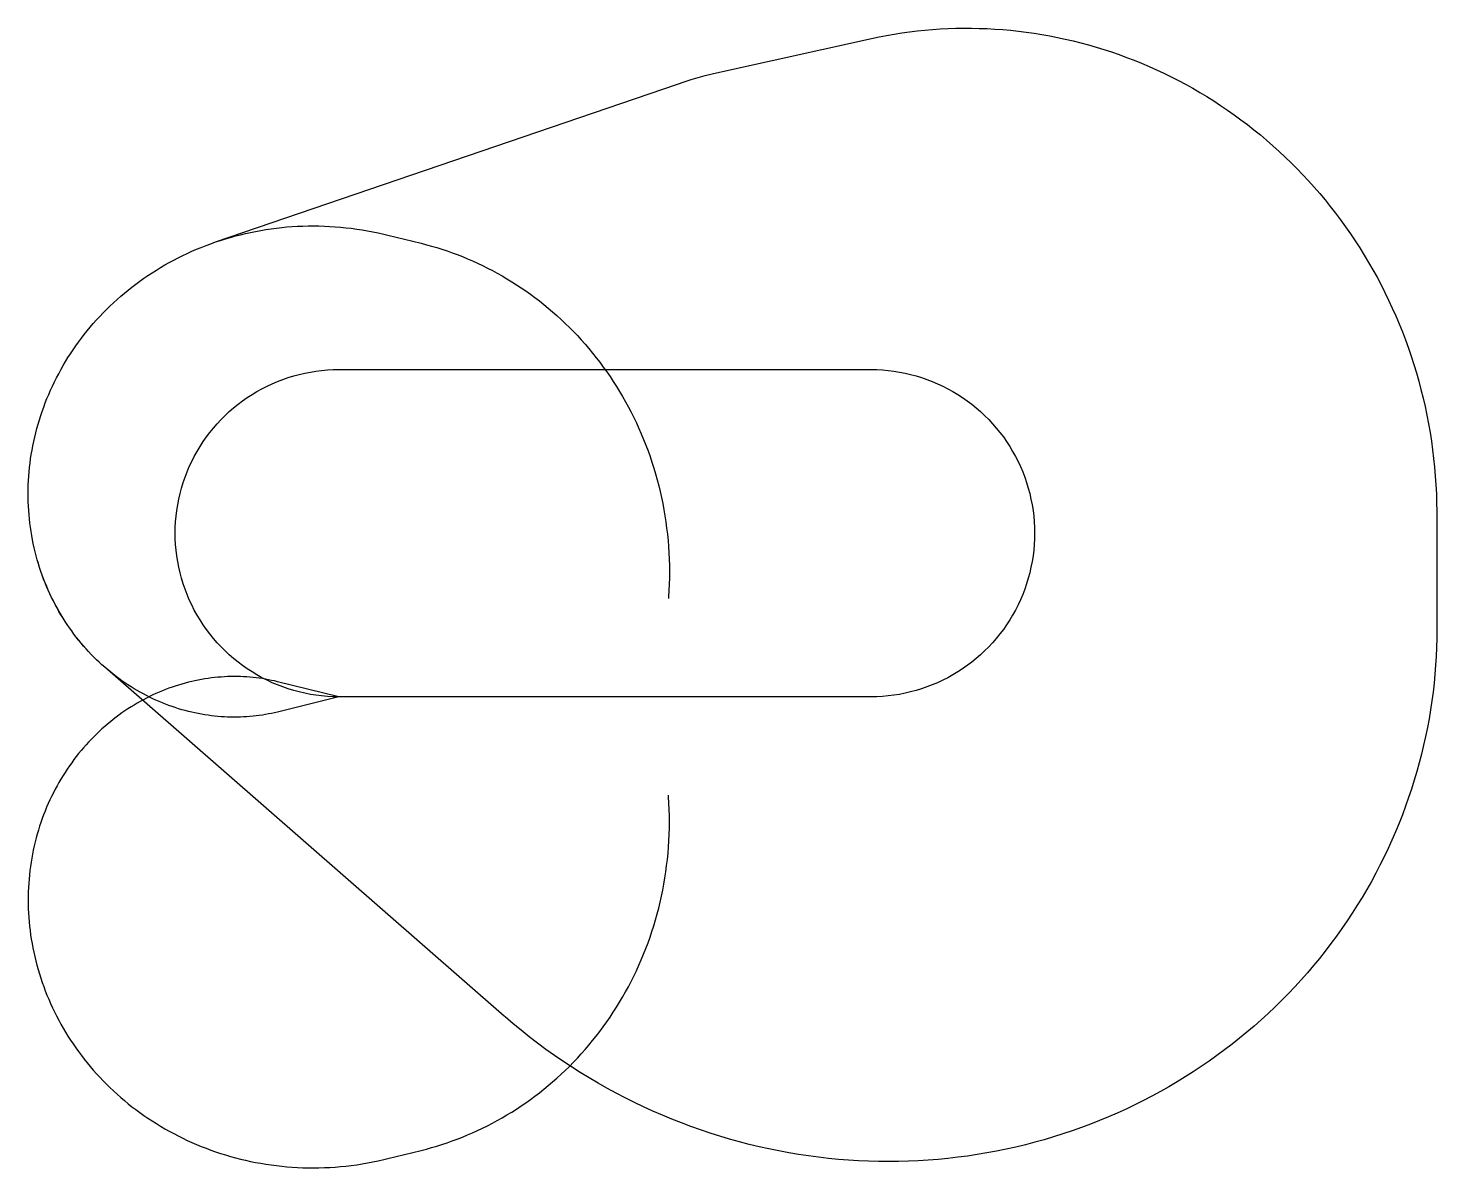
# Model space of a CAD drawing. Header units: metres. Extents: x -6642 to 23485, y -10067 to 14293.
import ezdxf

# ---------------------------------------------------------------- set-up
doc = ezdxf.new("R2010")
doc.units = ezdxf.units.M

msp = doc.modelspace()

# ---------------------------------------------------------------- linework, layer by layer
at = {"layer": 'NorminalTrack', "color": 1}
msp.add_lwpolyline([(0, 0), (0, 0), (-122, 2), (-244, 9), (-366, 19), (-487, 34), (-607, 53), (-727, 76), (-846, 104), (-964, 136), (-1081, 171), (-1197, 211), (-1310, 255), (-1423, 302), (-1534, 354), (-1642, 409), (-1749, 469), (-1854, 532), (-1956, 598), (-2056, 668), (-2154, 742), (-2249, 818), (-2341, 899), (-2430, 982), (-2516, 1068), (-2600, 1157), (-2680, 1250), (-2757, 1345), (-2830, 1442), (-2900, 1542), (-2967, 1644), (-3030, 1749), (-3089, 1856), (-3144, 1965), (-3196, 2075), (-3244, 2188), (-3287, 2302), (-3327, 2417), (-3363, 2534), (-3394, 2652), (-3422, 2771), (-3445, 2891), (-3464, 3011), (-3479, 3133), (-3490, 3254), (-3496, 3376), (-3498, 3498), (-3496, 3620), (-3490, 3742), (-3479, 3864), (-3464, 3985), (-3445, 4106), (-3422, 4226), (-3394, 4345), (-3363, 4463), (-3327, 4579), (-3287, 4695), (-3244, 4809), (-3196, 4921), (-3144, 5032), (-3089, 5141), (-3030, 5247), (-2967, 5352), (-2900, 5455), (-2830, 5555), (-2757, 5652), (-2680, 5747), (-2600, 5839), (-2516, 5928), (-2430, 6015), (-2341, 6098), (-2249, 6178), (-2154, 6255), (-2056, 6329), (-1956, 6399), (-1854, 6465), (-1749, 6528), (-1642, 6587), (-1534, 6643), (-1423, 6694), (-1310, 6742), (-1197, 6786), (-1081, 6825), (-964, 6861), (-846, 6893), (-727, 6920), (-607, 6944), (-487, 6963), (-366, 6977), (-244, 6988), (-122, 6995), (0, 6997), (0, 6997), (11384, 6997), (11384, 6997), (11506, 6995), (11628, 6988), (11749, 6977), (11870, 6963), (11991, 6944), (12111, 6920), (12230, 6893), (12348, 6861), (12465, 6825), (12580, 6786), (12694, 6742), (12806, 6694), (12917, 6643), (13026, 6587), (13133, 6528), (13237, 6465), (13340, 6399), (13440, 6329), (13537, 6255), (13632, 6178), (13724, 6098), (13814, 6015), (13900, 5928), (13983, 5839), (14063, 5747), (14140, 5652), (14214, 5555), (14284, 5455), (14350, 5352), (14413, 5247), (14472, 5141), (14528, 5032), (14579, 4921), (14627, 4809), (14671, 4695), (14711, 4579), (14746, 4463), (14778, 4345), (14805, 4226), (14829, 4106), (14848, 3985), (14863, 3864), (14873, 3742), (14880, 3620), (14882, 3498), (14880, 3376), (14873, 3254), (14863, 3133), (14848, 3011), (14829, 2891), (14805, 2771), (14778, 2652), (14746, 2534), (14711, 2417), (14671, 2302), (14627, 2188), (14579, 2075), (14528, 1965), (14472, 1856), (14413, 1749), (14350, 1644), (14284, 1542), (14214, 1442), (14140, 1345), (14063, 1250), (13983, 1157), (13900, 1068), (13814, 982), (13724, 899), (13632, 818), (13537, 742), (13440, 668), (13340, 598), (13237, 532), (13133, 469), (13026, 409), (12917, 354), (12806, 302), (12694, 255), (12580, 211), (12465, 171), (12348, 136), (12230, 104), (12111, 76), (11991, 53), (11870, 34), (11749, 19), (11628, 9), (11506, 2), (11384, 0), (0, 0)], dxfattribs=at)
at = {"layer": 'WindSpiral', "color": 5}
for points in [[(0, 0), (-1311, -324), (-1375, -339), (-1439, -353), (-1503, -366), (-1568, -378), (-1633, -389), (-1699, -398), (-1765, -407), (-1832, -414), (-1899, -421), (-1966, -426), (-2034, -430), (-2102, -433), (-2170, -434), (-2239, -435), (-2308, -434), (-2377, -432), (-2446, -429), (-2515, -424), (-2585, -419), (-2655, -412), (-2725, -404), (-2795, -394), (-2865, -384), (-2935, -372), (-3005, -359), (-3075, -344), (-3145, -329), (-3215, -312), (-3285, -293), (-3355, -274), (-3425, -253), (-3495, -231), (-3564, -207), (-3634, -183), (-3703, -157), (-3772, -129), (-3840, -101), (-3909, -71), (-3977, -40), (-4045, -7), (-4112, 27), (-4179, 62), (-4246, 98), (-4312, 136), (-4378, 175), (-4443, 215), (-4508, 257), (-4573, 299), (-4636, 343), (-4700, 389), (-4762, 435), (-4824, 483), (-4885, 532), (-4946, 582), (-5006, 634), (-5065, 686), (-5124, 740), (-5182, 795), (-5239, 852), (-5295, 909), (-5350, 968), (-5405, 1027), (-5458, 1088), (-5511, 1150), (-5563, 1213), (-5613, 1277), (-5663, 1342), (-5712, 1409), (-5760, 1476), (-5807, 1545), (-5852, 1614), (-5897, 1684), (-5941, 1756), (-5983, 1828), (-6024, 1901), (-6064, 1976), (-6103, 2051), (-6141, 2127), (-6178, 2204), (-6213, 2282), (-6247, 2360), (-6279, 2440), (-6311, 2520), (-6341, 2601), (-6370, 2683), (-6397, 2765), (-6423, 2849), (-6448, 2932), (-6471, 3017), (-6493, 3102), (-6513, 3188), (-6532, 3275), (-6550, 3362), (-6566, 3449), (-6580, 3537), (-6593, 3626), (-6605, 3715), (-6615, 3804), (-6623, 3894), (-6630, 3984), (-6636, 4075), (-6639, 4166), (-6642, 4257), (-6642, 4349), (-6641, 4440), (-6639, 4533), (-6634, 4625), (-6629, 4717), (-6621, 4810), (-6612, 4902), (-6601, 4995), (-6589, 5088), (-6575, 5181), (-6559, 5273), (-6542, 5366), (-6523, 5459), (-6502, 5551), (-6479, 5644), (-6455, 5736), (-6430, 5828), (-6402, 5920), (-6373, 6012), (-6342, 6103), (-6310, 6194), (-6276, 6285), (-6240, 6375), (-6202, 6465), (-6163, 6555), (-6122, 6644), (-6080, 6732), (-6036, 6820), (-5990, 6908), (-5943, 6994), (-5894, 7081), (-5843, 7166), (-5791, 7251), (-5737, 7335), (-5681, 7419), (-5624, 7502), (-5565, 7583), (-5505, 7665), (-5443, 7745), (-5380, 7824), (-5315, 7902), (-5249, 7980), (-5181, 8056), (-5111, 8132), (-5040, 8206), (-4968, 8280), (-4894, 8352), (-4819, 8423), (-4742, 8493), (-4664, 8562), (-4585, 8629), (-4504, 8696), (-4422, 8761), (-4338, 8824), (-4253, 8887), (-4167, 8948), (-4080, 9008), (-3991, 9066), (-3901, 9123), (-3810, 9179), (-3718, 9233), (-3625, 9285), (-3530, 9336), (-3435, 9386), (-3338, 9434), (-3240, 9480), (-3141, 9525), (-3042, 9568), (-2941, 9609), (-2839, 9649), (-2737, 9687), (-2633, 9724), (-2633, 9724), (7243, 13100), (7390, 13149), (7538, 13196), (7687, 13239), (7837, 13281), (7988, 13319), (8140, 13356), (8210, 13371), (11395, 14073), (11555, 14106), (11717, 14138), (11879, 14166), (12041, 14191), (12205, 14214), (12369, 14234), (12534, 14251), (12699, 14265), (12865, 14277), (13031, 14285), (13197, 14291), (13364, 14293), (13531, 14293), (13698, 14290), (13866, 14284), (14033, 14275), (14201, 14263), (14369, 14248), (14536, 14230), (14704, 14209), (14871, 14186), (15039, 14159), (15206, 14129), (15372, 14097), (15539, 14061), (15705, 14022), (15870, 13981), (16035, 13936), (16200, 13889), (16364, 13839), (16527, 13785), (16689, 13729), (16851, 13670), (17012, 13608), (17172, 13543), (17331, 13475), (17489, 13405), (17646, 13331), (17802, 13255), (17957, 13176), (18111, 13094), (18264, 13009), (18415, 12921), (18565, 12831), (18713, 12738), (18860, 12642), (19006, 12543), (19150, 12442), (19292, 12338), (19433, 12232), (19572, 12123), (19710, 12011), (19845, 11897), (19979, 11781), (20111, 11661), (20241, 11540), (20369, 11416), (20495, 11289), (20619, 11160), (20741, 11029), (20861, 10896), (20979, 10760), (21094, 10622), (21207, 10482), (21318, 10340), (21427, 10195), (21533, 10049), (21637, 9900), (21738, 9750), (21836, 9597), (21933, 9443), (22026, 9287), (22117, 9129), (22206, 8969), (22291, 8807), (22374, 8644), (22454, 8479), (22532, 8312), (22606, 8144), (22678, 7974), (22747, 7803), (22813, 7631), (22876, 7457), (22936, 7282), (22993, 7105), (23047, 6927), (23098, 6749), (23146, 6569), (23191, 6388), (23233, 6206), (23271, 6023), (23307, 5839), (23339, 5654), (23368, 5468), (23394, 5282), (23417, 5095), (23436, 4908), (23452, 4720), (23465, 4531), (23475, 4342), (23481, 4153), (23484, 3963), (23485, 3883), (23485, 1436), (23483, 1246), (23478, 1055), (23470, 865), (23458, 674), (23443, 483), (23425, 293), (23403, 102), (23378, -88), (23349, -278), (23318, -468), (23283, -657), (23244, -847), (23202, -1035), (23157, -1223), (23109, -1411), (23057, -1598), (23002, -1784), (22943, -1970), (22881, -2154), (22816, -2338), (22748, -2521), (22676, -2703), (22601, -2884), (22523, -3064), (22442, -3243), (22357, -3420), (22269, -3596), (22178, -3771), (22084, -3944), (21987, -4116), (21886, -4287), (21783, -4456), (21676, -4623), (21567, -4789), (21454, -4953), (21338, -5115), (21220, -5275), (21098, -5433), (20974, -5590), (20846, -5744), (20716, -5897), (20583, -6047), (20447, -6195), (20309, -6341), (20168, -6485), (20024, -6626), (19877, -6765), (19728, -6902), (19577, -7036), (19423, -7167), (19266, -7296), (19107, -7423), (18946, -7547), (18782, -7668), (18616, -7786), (18447, -7902), (18277, -8015), (18104, -8125), (17929, -8232), (17753, -8336), (17574, -8438), (17393, -8536), (17210, -8631), (17025, -8723), (16839, -8812), (16651, -8898), (16461, -8980), (16269, -9059), (16076, -9136), (15882, -9208), (15686, -9278), (15488, -9344), (15289, -9407), (15089, -9466), (14887, -9522), (14685, -9574), (14481, -9623), (14276, -9669), (14070, -9710), (13863, -9749), (13655, -9784), (13447, -9815), (13238, -9842), (13027, -9866), (12817, -9887), (12606, -9903), (12394, -9916), (12182, -9925), (11969, -9931), (11756, -9933), (11543, -9931), (11330, -9925), (11116, -9916), (10902, -9903), (10689, -9886), (10475, -9866), (10262, -9841), (10049, -9813), (9836, -9781), (9624, -9746), (9411, -9707), (9200, -9663), (8989, -9617), (8778, -9566), (8568, -9512), (8359, -9454), (8151, -9392), (7943, -9327), (7737, -9258), (7531, -9185), (7327, -9108), (7123, -9028), (6921, -8945), (6720, -8857), (6521, -8766), (6323, -8672), (6126, -8574), (5931, -8472), (5737, -8367), (5545, -8258), (5355, -8146), (5166, -8031), (4980, -7912), (4795, -7789), (4612, -7664), (4431, -7535), (4252, -7402), (4076, -7267), (3901, -7128), (3729, -6986), (3559, -6841), (3540, -6825), (-5005, 633), (-5065, 686), (-5123, 740), (-5181, 795), (-5238, 851), (-5294, 908), (-5349, 967), (-5404, 1026), (-5457, 1087), (-5510, 1149), (-5562, 1212), (-5613, 1276), (-5663, 1342), (-5711, 1408), (-5759, 1475), (-5806, 1544), (-5852, 1613), (-5896, 1683), (-5940, 1755), (-5982, 1827), (-6024, 1900), (-6064, 1975), (-6103, 2050), (-6141, 2126), (-6177, 2203), (-6212, 2281), (-6246, 2359), (-6279, 2439), (-6311, 2519), (-6341, 2600), (-6369, 2682), (-6397, 2764), (-6423, 2847), (-6448, 2931), (-6471, 3016), (-6493, 3101), (-6513, 3187), (-6532, 3273), (-6550, 3360), (-6566, 3448), (-6580, 3536), (-6593, 3625), (-6605, 3714), (-6615, 3803), (-6623, 3893), (-6630, 3983), (-6636, 4074), (-6639, 4165), (-6642, 4256), (-6642, 4337)], [(0, 0), (-1311, -324), (-1375, -339), (-1439, -353), (-1503, -366), (-1568, -378), (-1633, -389), (-1699, -398), (-1765, -407), (-1832, -414), (-1899, -421), (-1966, -426), (-2034, -430), (-2102, -433), (-2170, -434), (-2239, -435), (-2308, -434), (-2377, -432), (-2446, -429), (-2515, -424), (-2585, -419), (-2655, -412), (-2725, -404), (-2795, -394), (-2865, -384), (-2935, -372), (-3005, -359), (-3075, -344), (-3145, -329), (-3215, -312), (-3285, -293), (-3355, -274), (-3425, -253), (-3495, -231), (-3564, -207), (-3634, -183), (-3703, -157), (-3772, -129), (-3840, -101), (-3909, -71), (-3977, -40), (-4045, -7), (-4112, 27), (-4179, 62), (-4246, 98), (-4312, 136), (-4378, 175), (-4443, 215), (-4508, 257), (-4573, 299), (-4636, 343), (-4700, 389), (-4762, 435), (-4824, 483), (-4885, 532), (-4946, 582), (-5006, 634), (-5065, 686), (-5124, 740), (-5182, 795), (-5239, 852), (-5295, 909), (-5350, 968), (-5405, 1027), (-5458, 1088), (-5511, 1150), (-5563, 1213), (-5613, 1277), (-5663, 1342), (-5712, 1409), (-5760, 1476), (-5807, 1545), (-5852, 1614), (-5897, 1684), (-5941, 1756), (-5983, 1828), (-6024, 1901), (-6064, 1976), (-6103, 2051), (-6141, 2127), (-6178, 2204), (-6213, 2282), (-6247, 2360), (-6279, 2440), (-6311, 2520), (-6341, 2601), (-6370, 2683), (-6397, 2765), (-6423, 2849), (-6448, 2932), (-6471, 3017), (-6493, 3102), (-6513, 3188), (-6532, 3275), (-6550, 3362), (-6566, 3449), (-6580, 3537), (-6593, 3626), (-6605, 3715), (-6615, 3804), (-6623, 3894), (-6630, 3984), (-6636, 4075), (-6639, 4166), (-6642, 4257), (-6642, 4349), (-6641, 4440), (-6639, 4533), (-6634, 4625), (-6629, 4717), (-6621, 4810), (-6612, 4902), (-6601, 4995), (-6589, 5088), (-6575, 5181), (-6559, 5273), (-6542, 5366), (-6523, 5459), (-6502, 5551), (-6479, 5644), (-6455, 5736), (-6430, 5828), (-6402, 5920), (-6373, 6012), (-6342, 6103), (-6310, 6194), (-6276, 6285), (-6240, 6375), (-6202, 6465), (-6163, 6555), (-6122, 6644), (-6080, 6732), (-6036, 6820), (-5990, 6908), (-5943, 6994), (-5894, 7081), (-5843, 7166), (-5791, 7251), (-5737, 7335), (-5681, 7419), (-5624, 7502), (-5565, 7583), (-5505, 7665), (-5443, 7745), (-5380, 7824), (-5315, 7902), (-5249, 7980), (-5181, 8056), (-5111, 8132), (-5040, 8206), (-4968, 8280), (-4894, 8352), (-4819, 8423), (-4742, 8493), (-4664, 8562), (-4585, 8629), (-4504, 8696), (-4422, 8761), (-4338, 8824), (-4253, 8887), (-4167, 8948), (-4080, 9008), (-3991, 9066), (-3901, 9123), (-3810, 9179), (-3718, 9233), (-3625, 9285), (-3530, 9336), (-3435, 9386), (-3338, 9434), (-3240, 9480), (-3141, 9525), (-3042, 9568), (-2941, 9609), (-2839, 9649), (-2737, 9687), (-2633, 9724), (-2529, 9758), (-2424, 9791), (-2318, 9822), (-2211, 9852), (-2103, 9879), (-1995, 9905), (-1886, 9929), (-1777, 9951), (-1667, 9971), (-1556, 9989), (-1445, 10006), (-1333, 10020), (-1220, 10033), (-1108, 10044), (-994, 10052), (-881, 10059), (-767, 10064), (-653, 10066), (-538, 10067), (-423, 10066), (-308, 10063), (-193, 10057), (-78, 10050), (38, 10041), (153, 10029), (269, 10016), (384, 10000), (500, 9983), (615, 9963), (731, 9942), (846, 9918), (961, 9892), (1047, 9871), (1762, 9695), (1874, 9666), (1985, 9636), (2096, 9603), (2207, 9568), (2317, 9532), (2427, 9493), (2536, 9453), (2645, 9410), (2754, 9365), (2861, 9319), (2969, 9270), (3075, 9220), (3181, 9167), (3286, 9113), (3391, 9056), (3494, 8998), (3597, 8937), (3699, 8875), (3800, 8811), (3901, 8745), (4000, 8677), (4098, 8607), (4195, 8536), (4291, 8462), (4387, 8387), (4481, 8310), (4573, 8231), (4665, 8150), (4755, 8068), (4844, 7984), (4932, 7898), (5019, 7810), (5104, 7721), (5187, 7630), (5270, 7538), (5350, 7443), (5430, 7348), (5507, 7250), (5584, 7151), (5658, 7051), (5731, 6949), (5803, 6846), (5872, 6741), (5940, 6635), (6007, 6527), (6071, 6418), (6134, 6308), (6195, 6196), (6254, 6083), (6311, 5969), (6366, 5854), (6420, 5737), (6471, 5620), (6521, 5501), (6568, 5381), (6614, 5260), (6657, 5138), (6699, 5015), (6738, 4891), (6775, 4767), (6810, 4641), (6843, 4514), (6874, 4387), (6903, 4259), (6929, 4130), (6954, 4001), (6976, 3871), (6996, 3740), (7013, 3608), (7029, 3477), (7042, 3344), (7052, 3211), (7061, 3078), (7067, 2944), (7071, 2810), (7072, 2676), (7071, 2541), (7068, 2407), (7062, 2272), (7054, 2137), (7052, 2103)], [(0, 0), (-1311, 324), (-1375, 339), (-1439, 353), (-1503, 366), (-1568, 378), (-1633, 389), (-1699, 398), (-1765, 407), (-1832, 414), (-1899, 421), (-1966, 426), (-2034, 430), (-2102, 433), (-2170, 434), (-2239, 435), (-2308, 434), (-2377, 432), (-2446, 429), (-2515, 424), (-2585, 419), (-2655, 412), (-2725, 404), (-2795, 394), (-2865, 384), (-2935, 372), (-3005, 359), (-3075, 344), (-3145, 329), (-3215, 312), (-3285, 293), (-3355, 274), (-3425, 253), (-3495, 231), (-3564, 207), (-3634, 183), (-3703, 157), (-3772, 129), (-3840, 101), (-3909, 71), (-3977, 40), (-4045, 7), (-4112, -27), (-4179, -62), (-4246, -98), (-4312, -136), (-4378, -175), (-4443, -215), (-4508, -257), (-4573, -299), (-4636, -343), (-4700, -389), (-4762, -435), (-4824, -483), (-4885, -532), (-4946, -582), (-5006, -634), (-5065, -686), (-5124, -740), (-5182, -795), (-5239, -852), (-5295, -909), (-5350, -968), (-5405, -1027), (-5458, -1088), (-5511, -1150), (-5563, -1213), (-5613, -1277), (-5663, -1342), (-5712, -1409), (-5760, -1476), (-5807, -1545), (-5852, -1614), (-5897, -1684), (-5941, -1756), (-5983, -1828), (-6024, -1901), (-6064, -1976), (-6103, -2051), (-6141, -2127), (-6178, -2204), (-6213, -2282), (-6247, -2360), (-6279, -2440), (-6311, -2520), (-6341, -2601), (-6370, -2683), (-6397, -2765), (-6423, -2849), (-6448, -2932), (-6471, -3017), (-6493, -3102), (-6513, -3188), (-6532, -3275), (-6550, -3362), (-6566, -3449), (-6580, -3537), (-6593, -3626), (-6605, -3715), (-6615, -3804), (-6623, -3894), (-6630, -3984), (-6636, -4075), (-6639, -4166), (-6642, -4257), (-6642, -4349), (-6641, -4440), (-6639, -4533), (-6634, -4625), (-6629, -4717), (-6621, -4810), (-6612, -4902), (-6601, -4995), (-6589, -5088), (-6575, -5181), (-6559, -5273), (-6542, -5366), (-6523, -5459), (-6502, -5551), (-6479, -5644), (-6455, -5736), (-6430, -5828), (-6402, -5920), (-6373, -6012), (-6342, -6103), (-6310, -6194), (-6276, -6285), (-6240, -6375), (-6202, -6465), (-6163, -6555), (-6122, -6644), (-6080, -6732), (-6036, -6820), (-5990, -6908), (-5943, -6994), (-5894, -7081), (-5843, -7166), (-5791, -7251), (-5737, -7335), (-5681, -7419), (-5624, -7502), (-5565, -7583), (-5505, -7665), (-5443, -7745), (-5380, -7824), (-5315, -7902), (-5249, -7980), (-5181, -8056), (-5111, -8132), (-5040, -8206), (-4968, -8280), (-4894, -8352), (-4819, -8423), (-4742, -8493), (-4664, -8562), (-4585, -8629), (-4504, -8696), (-4422, -8761), (-4338, -8824), (-4253, -8887), (-4167, -8948), (-4080, -9008), (-3991, -9066), (-3901, -9123), (-3810, -9179), (-3718, -9233), (-3625, -9285), (-3530, -9336), (-3435, -9386), (-3338, -9434), (-3240, -9480), (-3141, -9525), (-3042, -9568), (-2941, -9609), (-2839, -9649), (-2737, -9687), (-2633, -9724), (-2529, -9758), (-2424, -9791), (-2318, -9822), (-2211, -9852), (-2103, -9879), (-1995, -9905), (-1886, -9929), (-1777, -9951), (-1667, -9971), (-1556, -9989), (-1445, -10006), (-1333, -10020), (-1220, -10033), (-1108, -10044), (-994, -10052), (-881, -10059), (-767, -10064), (-653, -10066), (-538, -10067), (-423, -10066), (-308, -10063), (-193, -10057), (-78, -10050), (38, -10041), (153, -10029), (269, -10016), (384, -10000), (500, -9983), (615, -9963), (731, -9942), (846, -9918), (961, -9892), (1047, -9871), (1762, -9695), (1874, -9666), (1985, -9636), (2096, -9603), (2207, -9568), (2317, -9532), (2427, -9493), (2536, -9453), (2645, -9410), (2754, -9365), (2861, -9319), (2969, -9270), (3075, -9220), (3181, -9167), (3286, -9113), (3391, -9056), (3494, -8998), (3597, -8937), (3699, -8875), (3800, -8811), (3901, -8745), (4000, -8677), (4098, -8607), (4195, -8536), (4291, -8462), (4387, -8387), (4481, -8310), (4573, -8231), (4665, -8150), (4755, -8068), (4844, -7984), (4932, -7898), (5019, -7810), (5104, -7721), (5187, -7630), (5270, -7538), (5350, -7443), (5430, -7348), (5507, -7250), (5584, -7151), (5658, -7051), (5731, -6949), (5803, -6846), (5872, -6741), (5940, -6635), (6007, -6527), (6071, -6418), (6134, -6308), (6195, -6196), (6254, -6083), (6311, -5969), (6366, -5854), (6420, -5737), (6471, -5620), (6521, -5501), (6568, -5381), (6614, -5260), (6657, -5138), (6699, -5015), (6738, -4891), (6775, -4767), (6810, -4641), (6843, -4514), (6874, -4387), (6903, -4259), (6929, -4130), (6954, -4001), (6976, -3871), (6996, -3740), (7013, -3608), (7029, -3477), (7042, -3344), (7052, -3211), (7061, -3078), (7067, -2944), (7071, -2810), (7072, -2676), (7071, -2541), (7068, -2407), (7062, -2272), (7054, -2137), (7052, -2103)]]:
    msp.add_lwpolyline(points, dxfattribs=at)

doc.saveas('drawing.dxf')
